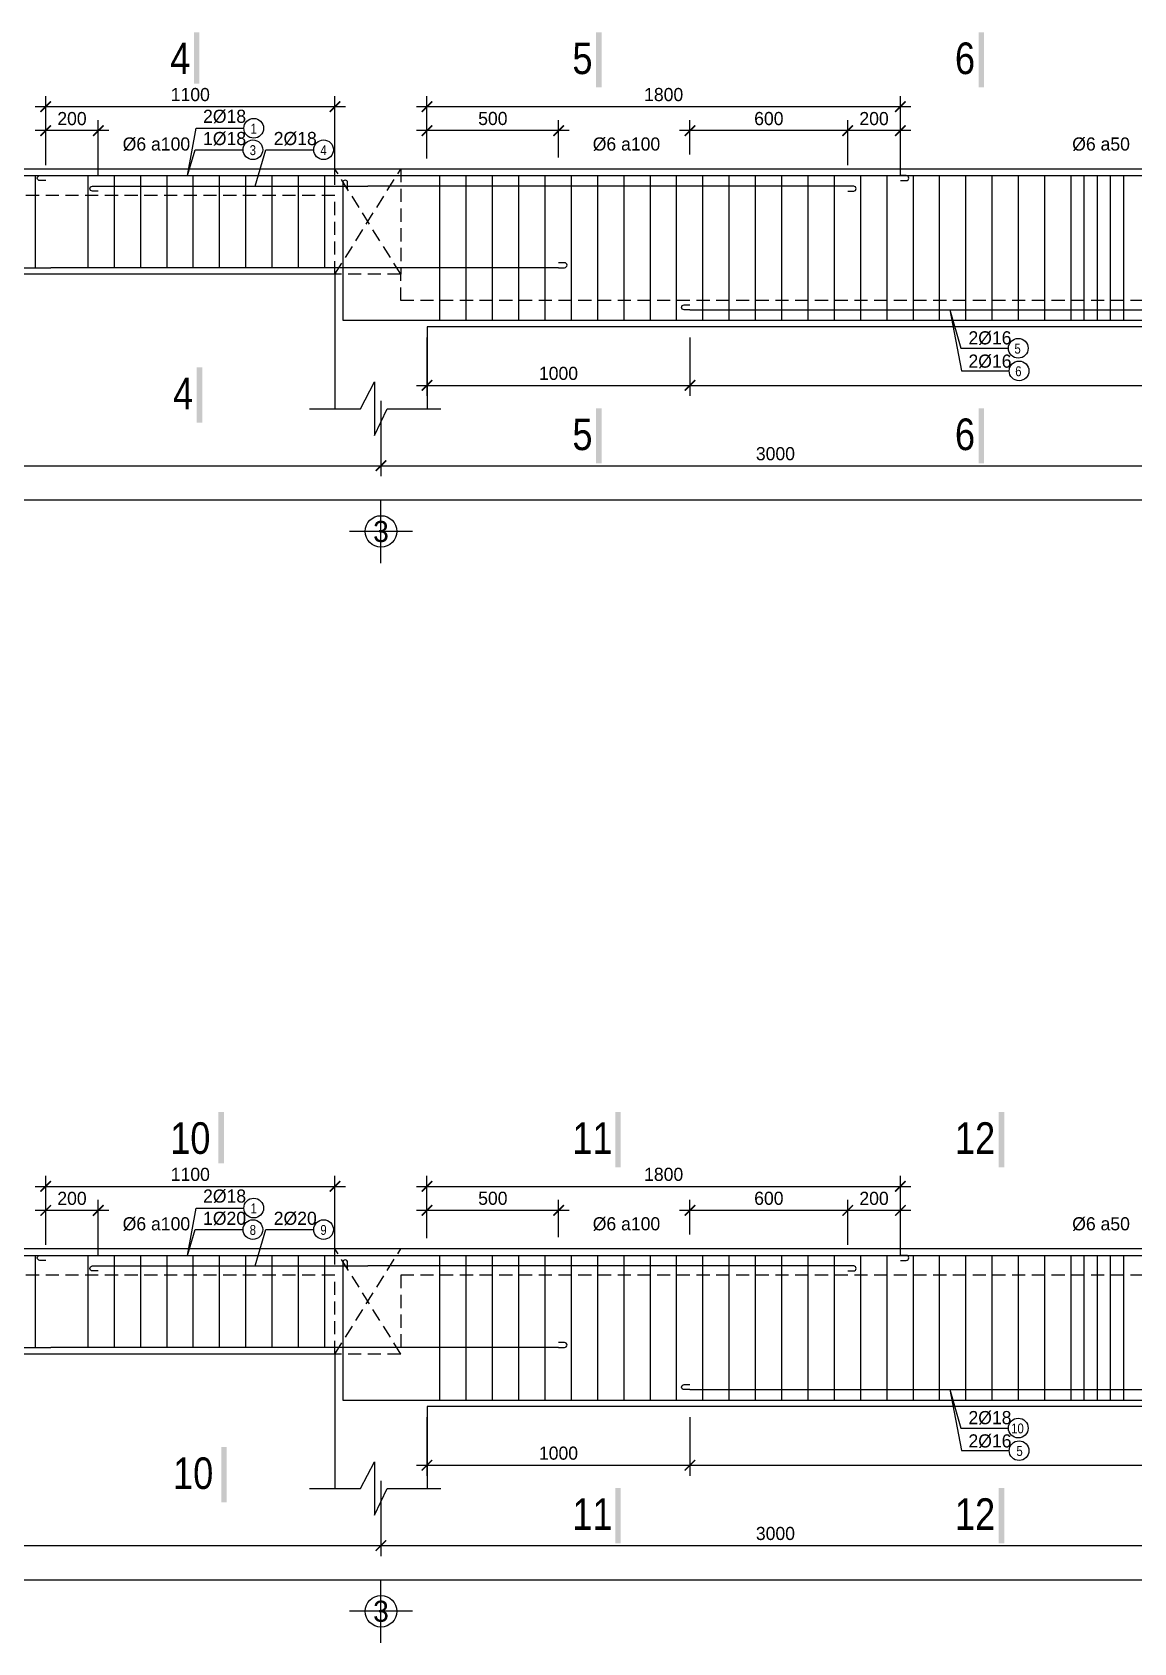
# Model space of a CAD drawing. Extents: x -317 to 3482, y -2056 to 752.
# Drawn here: x 2489.6 to 2699, y -435.2 to -129 of the extents above; entities that cross this region are included whole.
import ezdxf
from ezdxf.enums import TextEntityAlignment as Align

# ---------------------------------------------------------------- set-up
doc = ezdxf.new("R2010")
doc.units = 0
doc.header["$MEASUREMENT"] = 0
doc.linetypes.add('CENTER2', pattern=[1.125, 0.75, -0.125, 0.125, -0.125])
doc.linetypes.add('HIDDEN', pattern=[0.375, 0.25, -0.125])
doc.layers.get('0').update_dxf_attribs({"linetype": 'CONTINUOUS'})
doc.layers.get('DEFPOINTS').update_dxf_attribs({"linetype": 'CONTINUOUS'})
for name, color, linetype in [('DAI', 3, 'CONTINUOUS'), ('DIM', 1, 'CONTINUOUS'), ('DUT', 7, 'CENTER2'), ('MOTAAR', 1, 'CONTINUOUS'), ('TEXT', 7, 'CONTINUOUS'), ('THEP', 6, 'CONTINUOUS'), ('TU1', 9, 'CONTINUOUS'), ('TUONG', 7, 'CONTINUOUS')]:
    doc.layers.add(name, color=color, linetype=linetype)
doc.styles.add('DIM-NEW', font='VHELVCN.TTF')
doc.styles.add('style1', font='VGOUDYN.TTF')
doc.styles.add('T2', font='VTIMESN.TTF')
doc.dimstyles.new('TL20', dxfattribs={"dimtxt": 2.5, "dimasz": 2, "dimexe": 2, "dimexo": 2, "dimgap": 1, "dimtad": 1, "dimdec": 0, "dimlfac": 20, "dimzin": 0, "dimdsep": 46, "dimtxsty": 'T2', "dimblk": 'ARCHTICK', "dimcen": 2.5, "dimdle": 2, "dimclrd": 1, "dimclre": 1, "dimclrt": 2, "dimadec": 0, "dimazin": 0, "dimtfac": 1, "dimtdec": 0, "dimtix": 1, "dimtofl": 0, "dimtmove": 0, "dimatfit": 0, "dimldrblk": 'ARCHTICK', "dimfxl": 0, "dimtolj": 1, "dimtzin": 0, "dimlwd": -1, "dimlwe": -1, "dimarcsym": 0})

# ---------------------------------------------------------------- blocks, each defined once
blk = doc.blocks.new('_ARCHTICK')
at = {"color": 0, "linetype": 'ByBlock', "const_width": 0.15}
blk.add_lwpolyline([(-0.5, -0.5), (0.5, 0.5)], dxfattribs=at)
blk = doc.blocks.new('*D82')
at = {"layer": 'DEFPOINTS', "color": 0}
for p in [(2261.42, -211.45), (3470.54, -211.45), (3470.54, -217.94)]:
    blk.add_point(p, dxfattribs=at)
at = {"layer": 'TUONG', "color": 1}
for p, q in [((2261.42, -213.45), (2261.42, -219.94)), ((3470.54, -213.45), (3470.54, -219.94)), ((2259.42, -217.94), (3472.54, -217.94))]:
    blk.add_line(p, q, dxfattribs=at)
at = {"layer": 'TUONG', "color": 1, "xscale": 2, "yscale": 2, "zscale": 2, "rotation": 180}
blk.add_blockref('_ARCHTICK', (2261.42, -217.94), dxfattribs=at)
at = {"layer": 'TUONG', "color": 1, "xscale": 2, "yscale": 2, "zscale": 2}
blk.add_blockref('_ARCHTICK', (3470.54, -217.94), dxfattribs=at)
at = {"layer": 'TUONG', "color": 2, "insert": (2865.98, -215.65), "char_height": 2.5, "attachment_point": 5, "style": 'T2'}
blk.add_mtext('\\A1;27600', dxfattribs=at)
blk = doc.blocks.new('*D76')
at = {"layer": 'DEFPOINTS', "color": 0}
for p in [(2555.9, -197.12), (2705.9, -197.12), (2705.9, -211.45)]:
    blk.add_point(p, dxfattribs=at)
at = {"layer": 'TUONG', "color": 1}
for p, q in [((2555.9, -199.12), (2555.9, -213.45)), ((2705.9, -199.12), (2705.9, -213.45)), ((2553.9, -211.45), (2707.9, -211.45))]:
    blk.add_line(p, q, dxfattribs=at)
at = {"layer": 'TUONG', "color": 1, "xscale": 2, "yscale": 2, "zscale": 2, "rotation": 180}
blk.add_blockref('_ARCHTICK', (2555.9, -211.45), dxfattribs=at)
at = {"layer": 'TUONG', "color": 1, "xscale": 2, "yscale": 2, "zscale": 2}
blk.add_blockref('_ARCHTICK', (2705.9, -211.45), dxfattribs=at)
at = {"layer": 'TUONG', "color": 2, "insert": (2630.9, -209.17), "char_height": 2.5, "attachment_point": 5, "style": 'T2'}
blk.add_mtext('\\A1;3000', dxfattribs=at)
blk = doc.blocks.new('*D75')
at = {"layer": 'DEFPOINTS', "color": 0}
for p in [(2403.65, -197.12), (2555.9, -197.12), (2555.9, -211.45)]:
    blk.add_point(p, dxfattribs=at)
at = {"layer": 'TUONG', "color": 1}
for p, q in [((2403.65, -199.12), (2403.65, -213.45)), ((2555.9, -199.12), (2555.9, -213.45)), ((2401.65, -211.45), (2557.9, -211.45))]:
    blk.add_line(p, q, dxfattribs=at)
at = {"layer": 'TUONG', "color": 1, "xscale": 2, "yscale": 2, "zscale": 2, "rotation": 180}
blk.add_blockref('_ARCHTICK', (2403.65, -211.45), dxfattribs=at)
at = {"layer": 'TUONG', "color": 1, "xscale": 2, "yscale": 2, "zscale": 2}
blk.add_blockref('_ARCHTICK', (2555.9, -211.45), dxfattribs=at)
at = {"layer": 'TUONG', "color": 2, "insert": (2479.78, -209.16), "char_height": 2.5, "attachment_point": 5, "style": 'T2'}
blk.add_mtext('\\A1;3600', dxfattribs=at)
blk = doc.blocks.new('*D72')
at = {"layer": 'DEFPOINTS', "color": 0}
for p in [(2614.65, -147.74), (2614.65, -154.29), (2644.65, -154.29)]:
    blk.add_point(p, dxfattribs=at)
at = {"layer": 'TUONG', "color": 1}
for p, q in [((2614.65, -152.29), (2614.65, -145.74)), ((2644.65, -152.29), (2644.65, -145.74)), ((2646.65, -147.74), (2612.65, -147.74))]:
    blk.add_line(p, q, dxfattribs=at)
at = {"layer": 'TUONG', "color": 1, "xscale": 2, "yscale": 2, "zscale": 2, "rotation": 180}
blk.add_blockref('_ARCHTICK', (2614.65, -147.74), dxfattribs=at)
at = {"layer": 'TUONG', "color": 1, "xscale": 2, "yscale": 2, "zscale": 2}
blk.add_blockref('_ARCHTICK', (2644.65, -147.74), dxfattribs=at)
at = {"layer": 'TUONG', "color": 2, "insert": (2629.65, -145.45), "char_height": 2.5, "attachment_point": 5, "style": 'T2'}
blk.add_mtext('\\A1;600', dxfattribs=at)
blk = doc.blocks.new('*D71')
at = {"layer": 'DEFPOINTS', "color": 0}
for p in [(2614.65, -187.04), (2797.15, -187.04), (2797.15, -196.18)]:
    blk.add_point(p, dxfattribs=at)
at = {"layer": 'TUONG', "color": 1}
for p, q in [((2614.65, -189.04), (2614.65, -198.18)), ((2797.15, -189.04), (2797.15, -198.18)), ((2612.65, -196.18), (2799.15, -196.18))]:
    blk.add_line(p, q, dxfattribs=at)
at = {"layer": 'TUONG', "color": 1, "xscale": 2, "yscale": 2, "zscale": 2, "rotation": 180}
blk.add_blockref('_ARCHTICK', (2614.65, -196.18), dxfattribs=at)
at = {"layer": 'TUONG', "color": 1, "xscale": 2, "yscale": 2, "zscale": 2}
blk.add_blockref('_ARCHTICK', (2797.15, -196.18), dxfattribs=at)
at = {"layer": 'TUONG', "color": 2, "insert": (2705.9, -193.88), "char_height": 2.5, "attachment_point": 5, "style": 'T2'}
blk.add_mtext('\\A1;3650', dxfattribs=at)
blk = doc.blocks.new('*D69')
at = {"layer": 'DEFPOINTS', "color": 0}
for p in [(2564.65, -185.04), (2614.65, -185.04), (2614.65, -196.18)]:
    blk.add_point(p, dxfattribs=at)
at = {"layer": 'TUONG', "color": 1}
for p, q in [((2564.65, -187.04), (2564.65, -198.18)), ((2614.65, -187.04), (2614.65, -198.18)), ((2562.65, -196.18), (2616.65, -196.18))]:
    blk.add_line(p, q, dxfattribs=at)
at = {"layer": 'TUONG', "color": 1, "xscale": 2, "yscale": 2, "zscale": 2, "rotation": 180}
blk.add_blockref('_ARCHTICK', (2564.65, -196.18), dxfattribs=at)
at = {"layer": 'TUONG', "color": 1, "xscale": 2, "yscale": 2, "zscale": 2}
blk.add_blockref('_ARCHTICK', (2614.65, -196.18), dxfattribs=at)
at = {"layer": 'TUONG', "color": 2, "insert": (2589.65, -193.9), "char_height": 2.5, "attachment_point": 5, "style": 'T2'}
blk.add_mtext('\\A1;1000', dxfattribs=at)
blk = doc.blocks.new('*D56')
at = {"layer": 'DEFPOINTS', "color": 0}
for p in [(2564.65, -147.74), (2564.65, -152.85), (2589.68, -154.85)]:
    blk.add_point(p, dxfattribs=at)
at = {"layer": 'TUONG', "color": 1}
for p, q in [((2564.65, -150.85), (2564.65, -145.74)), ((2589.68, -152.85), (2589.68, -145.74)), ((2591.68, -147.74), (2562.65, -147.74))]:
    blk.add_line(p, q, dxfattribs=at)
at = {"layer": 'TUONG', "color": 1, "xscale": 2, "yscale": 2, "zscale": 2, "rotation": 180}
blk.add_blockref('_ARCHTICK', (2564.65, -147.74), dxfattribs=at)
at = {"layer": 'TUONG', "color": 1, "xscale": 2, "yscale": 2, "zscale": 2}
blk.add_blockref('_ARCHTICK', (2589.68, -147.74), dxfattribs=at)
at = {"layer": 'TUONG', "color": 2, "insert": (2577.17, -145.44), "char_height": 2.5, "attachment_point": 5, "style": 'T2'}
blk.add_mtext('\\A1;500', dxfattribs=at)
blk = doc.blocks.new('*D55')
at = {"layer": 'DEFPOINTS', "color": 0}
for p in [(2644.65, -147.74), (2644.65, -156.29), (2654.65, -158.29)]:
    blk.add_point(p, dxfattribs=at)
at = {"layer": 'TUONG', "color": 1}
for p, q in [((2644.65, -154.29), (2644.65, -145.74)), ((2654.65, -156.29), (2654.65, -145.74)), ((2656.65, -147.74), (2642.65, -147.74))]:
    blk.add_line(p, q, dxfattribs=at)
at = {"layer": 'TUONG', "color": 1, "xscale": 2, "yscale": 2, "zscale": 2, "rotation": 180}
blk.add_blockref('_ARCHTICK', (2644.65, -147.74), dxfattribs=at)
at = {"layer": 'TUONG', "color": 1, "xscale": 2, "yscale": 2, "zscale": 2}
blk.add_blockref('_ARCHTICK', (2654.65, -147.74), dxfattribs=at)
at = {"layer": 'TUONG', "color": 2, "insert": (2649.65, -145.46), "char_height": 2.5, "attachment_point": 5, "style": 'T2'}
blk.add_mtext('\\A1;200', dxfattribs=at)
blk = doc.blocks.new('*D54')
at = {"layer": 'DEFPOINTS', "color": 0}
for p in [(2654.65, -143.17), (2564.65, -155.04), (2654.65, -156.29)]:
    blk.add_point(p, dxfattribs=at)
at = {"layer": 'TUONG', "color": 1}
for p, q in [((2562.65, -143.17), (2656.65, -143.17)), ((2564.65, -153.04), (2564.65, -141.17)), ((2654.65, -154.29), (2654.65, -141.17))]:
    blk.add_line(p, q, dxfattribs=at)
at = {"layer": 'TUONG', "color": 1, "xscale": 2, "yscale": 2, "zscale": 2, "rotation": 180}
blk.add_blockref('_ARCHTICK', (2564.65, -143.17), dxfattribs=at)
at = {"layer": 'TUONG', "color": 1, "xscale": 2, "yscale": 2, "zscale": 2}
blk.add_blockref('_ARCHTICK', (2654.65, -143.17), dxfattribs=at)
at = {"layer": 'TUONG', "color": 2, "insert": (2609.65, -140.89), "char_height": 2.5, "attachment_point": 5, "style": 'T2'}
blk.add_mtext('\\A1;1800', dxfattribs=at)
blk = doc.blocks.new('*D53')
at = {"layer": 'DEFPOINTS', "color": 0}
for p in [(2492.15, -147.74), (2492.15, -156.29), (2502.15, -158.29)]:
    blk.add_point(p, dxfattribs=at)
at = {"layer": 'TUONG', "color": 1}
for p, q in [((2492.15, -154.29), (2492.15, -145.74)), ((2502.15, -156.29), (2502.15, -145.74)), ((2504.15, -147.74), (2490.15, -147.74))]:
    blk.add_line(p, q, dxfattribs=at)
at = {"layer": 'TUONG', "color": 1, "xscale": 2, "yscale": 2, "zscale": 2, "rotation": 180}
blk.add_blockref('_ARCHTICK', (2492.15, -147.74), dxfattribs=at)
at = {"layer": 'TUONG', "color": 1, "xscale": 2, "yscale": 2, "zscale": 2}
blk.add_blockref('_ARCHTICK', (2502.15, -147.74), dxfattribs=at)
at = {"layer": 'TUONG', "color": 2, "insert": (2497.15, -145.46), "char_height": 2.5, "attachment_point": 5, "style": 'T2'}
blk.add_mtext('\\A1;200', dxfattribs=at)
blk = doc.blocks.new('*D52')
at = {"layer": 'DEFPOINTS', "color": 0}
for p in [(2547.15, -143.17), (2492.15, -156.29), (2547.15, -160.04)]:
    blk.add_point(p, dxfattribs=at)
at = {"layer": 'TUONG', "color": 1}
for p, q in [((2490.15, -143.17), (2549.15, -143.17)), ((2492.15, -154.29), (2492.15, -141.17)), ((2547.15, -158.04), (2547.15, -141.17))]:
    blk.add_line(p, q, dxfattribs=at)
at = {"layer": 'TUONG', "color": 1, "xscale": 2, "yscale": 2, "zscale": 2, "rotation": 180}
blk.add_blockref('_ARCHTICK', (2492.15, -143.17), dxfattribs=at)
at = {"layer": 'TUONG', "color": 1, "xscale": 2, "yscale": 2, "zscale": 2}
blk.add_blockref('_ARCHTICK', (2547.15, -143.17), dxfattribs=at)
at = {"layer": 'TUONG', "color": 2, "insert": (2519.65, -140.89), "char_height": 2.5, "attachment_point": 5, "style": 'T2'}
blk.add_mtext('\\A1;1100', dxfattribs=at)
blk = doc.blocks.new('truc2')
at = {"layer": 'MOTAAR'}
for p, q in [((0, -15), (0, 0)), ((7.5, -7.5), (-7.5, -7.5))]:
    blk.add_line(p, q, dxfattribs=at)
blk.add_lwpolyline([(0, -3.5), (0, -1.84)], dxfattribs=at)
blk.add_circle((0, -7.5), 3.75, dxfattribs=at)
at = {"layer": 'TEXT', "style": 'T2'}
blk.add_attdef('1', text='', height=5, dxfattribs=at).set_placement((0, -7.5), align=Align.MIDDLE_CENTER)
blk = doc.blocks.new('*D159')
at = {"layer": 'DEFPOINTS', "color": 0}
for p in [(2547.15, -348.47), (2492.15, -361.59), (2547.15, -365.34)]:
    blk.add_point(p, dxfattribs=at)
at = {"layer": 'TUONG', "color": 1}
for p, q in [((2490.15, -348.47), (2549.15, -348.47)), ((2492.15, -359.59), (2492.15, -346.47)), ((2547.15, -363.34), (2547.15, -346.47))]:
    blk.add_line(p, q, dxfattribs=at)
at = {"layer": 'TUONG', "color": 1, "xscale": 2, "yscale": 2, "zscale": 2, "rotation": 180}
blk.add_blockref('_ARCHTICK', (2492.15, -348.47), dxfattribs=at)
at = {"layer": 'TUONG', "color": 1, "xscale": 2, "yscale": 2, "zscale": 2}
blk.add_blockref('_ARCHTICK', (2547.15, -348.47), dxfattribs=at)
at = {"layer": 'TUONG', "color": 2, "insert": (2519.65, -346.19), "char_height": 2.5, "attachment_point": 5, "style": 'T2'}
blk.add_mtext('\\A1;1100', dxfattribs=at)
blk = doc.blocks.new('*D158')
at = {"layer": 'DEFPOINTS', "color": 0}
for p in [(2492.15, -353.04), (2492.15, -361.59), (2502.15, -363.59)]:
    blk.add_point(p, dxfattribs=at)
at = {"layer": 'TUONG', "color": 1}
for p, q in [((2492.15, -359.59), (2492.15, -351.04)), ((2502.15, -361.59), (2502.15, -351.04)), ((2504.15, -353.04), (2490.15, -353.04))]:
    blk.add_line(p, q, dxfattribs=at)
at = {"layer": 'TUONG', "color": 1, "xscale": 2, "yscale": 2, "zscale": 2, "rotation": 180}
blk.add_blockref('_ARCHTICK', (2492.15, -353.04), dxfattribs=at)
at = {"layer": 'TUONG', "color": 1, "xscale": 2, "yscale": 2, "zscale": 2}
blk.add_blockref('_ARCHTICK', (2502.15, -353.04), dxfattribs=at)
at = {"layer": 'TUONG', "color": 2, "insert": (2497.15, -350.76), "char_height": 2.5, "attachment_point": 5, "style": 'T2'}
blk.add_mtext('\\A1;200', dxfattribs=at)
blk = doc.blocks.new('*D157')
at = {"layer": 'DEFPOINTS', "color": 0}
for p in [(2654.65, -348.47), (2564.65, -360.34), (2654.65, -361.59)]:
    blk.add_point(p, dxfattribs=at)
at = {"layer": 'TUONG', "color": 1}
for p, q in [((2562.65, -348.47), (2656.65, -348.47)), ((2564.65, -358.34), (2564.65, -346.47)), ((2654.65, -359.59), (2654.65, -346.47))]:
    blk.add_line(p, q, dxfattribs=at)
at = {"layer": 'TUONG', "color": 1, "xscale": 2, "yscale": 2, "zscale": 2, "rotation": 180}
blk.add_blockref('_ARCHTICK', (2564.65, -348.47), dxfattribs=at)
at = {"layer": 'TUONG', "color": 1, "xscale": 2, "yscale": 2, "zscale": 2}
blk.add_blockref('_ARCHTICK', (2654.65, -348.47), dxfattribs=at)
at = {"layer": 'TUONG', "color": 2, "insert": (2609.65, -346.19), "char_height": 2.5, "attachment_point": 5, "style": 'T2'}
blk.add_mtext('\\A1;1800', dxfattribs=at)
blk = doc.blocks.new('*D156')
at = {"layer": 'DEFPOINTS', "color": 0}
for p in [(2644.65, -353.04), (2644.65, -361.59), (2654.65, -363.59)]:
    blk.add_point(p, dxfattribs=at)
at = {"layer": 'TUONG', "color": 1}
for p, q in [((2644.65, -359.59), (2644.65, -351.04)), ((2654.65, -361.59), (2654.65, -351.04)), ((2656.65, -353.04), (2642.65, -353.04))]:
    blk.add_line(p, q, dxfattribs=at)
at = {"layer": 'TUONG', "color": 1, "xscale": 2, "yscale": 2, "zscale": 2, "rotation": 180}
blk.add_blockref('_ARCHTICK', (2644.65, -353.04), dxfattribs=at)
at = {"layer": 'TUONG', "color": 1, "xscale": 2, "yscale": 2, "zscale": 2}
blk.add_blockref('_ARCHTICK', (2654.65, -353.04), dxfattribs=at)
at = {"layer": 'TUONG', "color": 2, "insert": (2649.65, -350.76), "char_height": 2.5, "attachment_point": 5, "style": 'T2'}
blk.add_mtext('\\A1;200', dxfattribs=at)
blk = doc.blocks.new('*D155')
at = {"layer": 'DEFPOINTS', "color": 0}
for p in [(2564.65, -353.04), (2564.65, -358.15), (2589.68, -360.15)]:
    blk.add_point(p, dxfattribs=at)
at = {"layer": 'TUONG', "color": 1}
for p, q in [((2564.65, -356.15), (2564.65, -351.04)), ((2589.68, -358.15), (2589.68, -351.04)), ((2591.68, -353.04), (2562.65, -353.04))]:
    blk.add_line(p, q, dxfattribs=at)
at = {"layer": 'TUONG', "color": 1, "xscale": 2, "yscale": 2, "zscale": 2, "rotation": 180}
blk.add_blockref('_ARCHTICK', (2564.65, -353.04), dxfattribs=at)
at = {"layer": 'TUONG', "color": 1, "xscale": 2, "yscale": 2, "zscale": 2}
blk.add_blockref('_ARCHTICK', (2589.68, -353.04), dxfattribs=at)
at = {"layer": 'TUONG', "color": 2, "insert": (2577.17, -350.74), "char_height": 2.5, "attachment_point": 5, "style": 'T2'}
blk.add_mtext('\\A1;500', dxfattribs=at)
blk = doc.blocks.new('*D142')
at = {"layer": 'DEFPOINTS', "color": 0}
for p in [(2564.65, -390.34), (2614.65, -390.34), (2614.65, -401.48)]:
    blk.add_point(p, dxfattribs=at)
at = {"layer": 'TUONG', "color": 1}
for p, q in [((2564.65, -392.34), (2564.65, -403.48)), ((2614.65, -392.34), (2614.65, -403.48)), ((2562.65, -401.48), (2616.65, -401.48))]:
    blk.add_line(p, q, dxfattribs=at)
at = {"layer": 'TUONG', "color": 1, "xscale": 2, "yscale": 2, "zscale": 2, "rotation": 180}
blk.add_blockref('_ARCHTICK', (2564.65, -401.48), dxfattribs=at)
at = {"layer": 'TUONG', "color": 1, "xscale": 2, "yscale": 2, "zscale": 2}
blk.add_blockref('_ARCHTICK', (2614.65, -401.48), dxfattribs=at)
at = {"layer": 'TUONG', "color": 2, "insert": (2589.65, -399.2), "char_height": 2.5, "attachment_point": 5, "style": 'T2'}
blk.add_mtext('\\A1;1000', dxfattribs=at)
blk = doc.blocks.new('*D140')
at = {"layer": 'DEFPOINTS', "color": 0}
for p in [(2614.65, -392.34), (2797.15, -392.34), (2797.15, -401.48)]:
    blk.add_point(p, dxfattribs=at)
at = {"layer": 'TUONG', "color": 1}
for p, q in [((2614.65, -394.34), (2614.65, -403.48)), ((2797.15, -394.34), (2797.15, -403.48)), ((2612.65, -401.48), (2799.15, -401.48))]:
    blk.add_line(p, q, dxfattribs=at)
at = {"layer": 'TUONG', "color": 1, "xscale": 2, "yscale": 2, "zscale": 2, "rotation": 180}
blk.add_blockref('_ARCHTICK', (2614.65, -401.48), dxfattribs=at)
at = {"layer": 'TUONG', "color": 1, "xscale": 2, "yscale": 2, "zscale": 2}
blk.add_blockref('_ARCHTICK', (2797.15, -401.48), dxfattribs=at)
at = {"layer": 'TUONG', "color": 2, "insert": (2705.9, -399.18), "char_height": 2.5, "attachment_point": 5, "style": 'T2'}
blk.add_mtext('\\A1;3650', dxfattribs=at)
blk = doc.blocks.new('*D139')
at = {"layer": 'DEFPOINTS', "color": 0}
for p in [(2614.65, -353.04), (2614.65, -359.59), (2644.65, -359.59)]:
    blk.add_point(p, dxfattribs=at)
at = {"layer": 'TUONG', "color": 1}
for p, q in [((2614.65, -357.59), (2614.65, -351.04)), ((2644.65, -357.59), (2644.65, -351.04)), ((2646.65, -353.04), (2612.65, -353.04))]:
    blk.add_line(p, q, dxfattribs=at)
at = {"layer": 'TUONG', "color": 1, "xscale": 2, "yscale": 2, "zscale": 2, "rotation": 180}
blk.add_blockref('_ARCHTICK', (2614.65, -353.04), dxfattribs=at)
at = {"layer": 'TUONG', "color": 1, "xscale": 2, "yscale": 2, "zscale": 2}
blk.add_blockref('_ARCHTICK', (2644.65, -353.04), dxfattribs=at)
at = {"layer": 'TUONG', "color": 2, "insert": (2629.65, -350.74), "char_height": 2.5, "attachment_point": 5, "style": 'T2'}
blk.add_mtext('\\A1;600', dxfattribs=at)
blk = doc.blocks.new('*D136')
at = {"layer": 'DEFPOINTS', "color": 0}
for p in [(2403.65, -402.42), (2555.9, -402.42), (2555.9, -416.75)]:
    blk.add_point(p, dxfattribs=at)
at = {"layer": 'TUONG', "color": 1}
for p, q in [((2403.65, -404.42), (2403.65, -418.75)), ((2555.9, -404.42), (2555.9, -418.75)), ((2401.65, -416.75), (2557.9, -416.75))]:
    blk.add_line(p, q, dxfattribs=at)
at = {"layer": 'TUONG', "color": 1, "xscale": 2, "yscale": 2, "zscale": 2, "rotation": 180}
blk.add_blockref('_ARCHTICK', (2403.65, -416.75), dxfattribs=at)
at = {"layer": 'TUONG', "color": 1, "xscale": 2, "yscale": 2, "zscale": 2}
blk.add_blockref('_ARCHTICK', (2555.9, -416.75), dxfattribs=at)
at = {"layer": 'TUONG', "color": 2, "insert": (2479.78, -414.45), "char_height": 2.5, "attachment_point": 5, "style": 'T2'}
blk.add_mtext('\\A1;3600', dxfattribs=at)
blk = doc.blocks.new('*D135')
at = {"layer": 'DEFPOINTS', "color": 0}
for p in [(2555.9, -402.42), (2705.9, -402.42), (2705.9, -416.75)]:
    blk.add_point(p, dxfattribs=at)
at = {"layer": 'TUONG', "color": 1}
for p, q in [((2555.9, -404.42), (2555.9, -418.75)), ((2705.9, -404.42), (2705.9, -418.75)), ((2553.9, -416.75), (2707.9, -416.75))]:
    blk.add_line(p, q, dxfattribs=at)
at = {"layer": 'TUONG', "color": 1, "xscale": 2, "yscale": 2, "zscale": 2, "rotation": 180}
blk.add_blockref('_ARCHTICK', (2555.9, -416.75), dxfattribs=at)
at = {"layer": 'TUONG', "color": 1, "xscale": 2, "yscale": 2, "zscale": 2}
blk.add_blockref('_ARCHTICK', (2705.9, -416.75), dxfattribs=at)
at = {"layer": 'TUONG', "color": 2, "insert": (2630.9, -414.47), "char_height": 2.5, "attachment_point": 5, "style": 'T2'}
blk.add_mtext('\\A1;3000', dxfattribs=at)
blk = doc.blocks.new('*D129')
at = {"layer": 'DEFPOINTS', "color": 0}
for p in [(2261.42, -416.75), (3470.54, -416.75), (3470.54, -423.24)]:
    blk.add_point(p, dxfattribs=at)
at = {"layer": 'TUONG', "color": 1}
for p, q in [((2261.42, -418.75), (2261.42, -425.24)), ((3470.54, -418.75), (3470.54, -425.24)), ((2259.42, -423.24), (3472.54, -423.24))]:
    blk.add_line(p, q, dxfattribs=at)
at = {"layer": 'TUONG', "color": 1, "xscale": 2, "yscale": 2, "zscale": 2, "rotation": 180}
blk.add_blockref('_ARCHTICK', (2261.42, -423.24), dxfattribs=at)
at = {"layer": 'TUONG', "color": 1, "xscale": 2, "yscale": 2, "zscale": 2}
blk.add_blockref('_ARCHTICK', (3470.54, -423.24), dxfattribs=at)
at = {"layer": 'TUONG', "color": 2, "insert": (2865.98, -420.95), "char_height": 2.5, "attachment_point": 5, "style": 'T2'}
blk.add_mtext('\\A1;27600', dxfattribs=at)

msp = doc.modelspace()

# ---------------------------------------------------------------- linework, layer by layer
at = {"layer": 'DAI'}
for p, q in [((2490.219, -173.794), (2490.219, -156.294)), ((2500.219, -173.794), (2500.219, -156.294)), ((2505.219, -173.794), (2505.219, -156.294)), ((2510.219, -173.794), (2510.219, -156.294)), ((2515.219, -173.794), (2515.219, -156.294)), ((2520.219, -173.794), (2520.219, -156.294)), ((2525.219, -173.794), (2525.219, -156.294)), ((2530.219, -173.794), (2530.219, -156.294)), ((2535.219, -173.794), (2535.219, -156.294)), ((2540.219, -173.794), (2540.219, -156.294)), ((2545.219, -173.794), (2545.219, -156.294)), ((2567.121, -183.794), (2567.121, -156.294)), ((2572.121, -183.794), (2572.121, -156.294)), ((2577.121, -183.794), (2577.121, -156.294)), ((2582.121, -183.794), (2582.121, -156.294)), ((2587.121, -183.794), (2587.121, -156.294)), ((2592.121, -183.794), (2592.121, -156.294)), ((2597.121, -183.794), (2597.121, -156.294)), ((2602.121, -183.794), (2602.121, -156.294)), ((2607.121, -183.794), (2607.121, -156.294)), ((2612.121, -183.794), (2612.121, -156.294)), ((2617.121, -183.794), (2617.121, -156.294)), ((2622.121, -183.794), (2622.121, -156.294)), ((2627.121, -183.794), (2627.121, -156.294)), ((2632.121, -183.794), (2632.121, -156.294)), ((2637.121, -183.794), (2637.121, -156.294)), ((2642.121, -183.794), (2642.121, -156.294)), ((2647.121, -183.794), (2647.121, -156.294)), ((2652.121, -183.794), (2652.121, -156.294)), ((2657.121, -183.794), (2657.121, -156.294)), ((2662.121, -183.794), (2662.121, -156.294)), ((2667.121, -183.794), (2667.121, -156.294)), ((2672.121, -183.794), (2672.121, -156.294)), ((2677.121, -183.794), (2677.121, -156.294)), ((2682.121, -183.794), (2682.121, -156.294)), ((2687.121, -183.794), (2687.121, -156.294)), ((2689.621, -183.794), (2689.621, -156.294)), ((2692.121, -183.794), (2692.121, -156.294)), ((2694.621, -183.794), (2694.621, -156.294)), ((2697.121, -183.794), (2697.121, -156.294)), ((2490.219, -379.092), (2490.219, -361.592)), ((2500.219, -379.092), (2500.219, -361.592)), ((2505.219, -379.092), (2505.219, -361.592)), ((2510.219, -379.092), (2510.219, -361.592)), ((2515.219, -379.092), (2515.219, -361.592)), ((2520.219, -379.092), (2520.219, -361.592)), ((2525.219, -379.092), (2525.219, -361.592)), ((2530.219, -379.092), (2530.219, -361.592)), ((2535.219, -379.092), (2535.219, -361.592)), ((2540.219, -379.092), (2540.219, -361.592)), ((2545.219, -379.092), (2545.219, -361.592)), ((2567.121, -389.092), (2567.121, -361.592)), ((2572.121, -389.092), (2572.121, -361.592)), ((2577.121, -389.092), (2577.121, -361.592)), ((2582.121, -389.092), (2582.121, -361.592)), ((2587.121, -389.092), (2587.121, -361.592)), ((2592.121, -389.092), (2592.121, -361.592)), ((2597.121, -389.092), (2597.121, -361.592)), ((2602.121, -389.092), (2602.121, -361.592)), ((2607.121, -389.092), (2607.121, -361.592)), ((2612.121, -389.092), (2612.121, -361.592)), ((2617.121, -389.092), (2617.121, -361.592)), ((2622.121, -389.092), (2622.121, -361.592)), ((2627.121, -389.092), (2627.121, -361.592)), ((2632.121, -389.092), (2632.121, -361.592)), ((2637.121, -389.092), (2637.121, -361.592)), ((2642.121, -389.092), (2642.121, -361.592)), ((2647.121, -389.092), (2647.121, -361.592)), ((2652.121, -389.092), (2652.121, -361.592)), ((2657.121, -389.092), (2657.121, -361.592)), ((2662.121, -389.092), (2662.121, -361.592)), ((2667.121, -389.092), (2667.121, -361.592)), ((2672.121, -389.092), (2672.121, -361.592)), ((2677.121, -389.092), (2677.121, -361.592)), ((2682.121, -389.092), (2682.121, -361.592)), ((2687.121, -389.092), (2687.121, -361.592)), ((2689.621, -389.092), (2689.621, -361.592)), ((2692.121, -389.092), (2692.121, -361.592)), ((2694.621, -389.092), (2694.621, -361.592)), ((2697.121, -389.092), (2697.121, -361.592))]:
    msp.add_line(p, q, dxfattribs=at)
at = {"layer": 'DUT', "linetype": 'HIDDEN', "ltscale": 10}
for p, q in [((2559.692, -175.044), (2547.154, -155.044)), ((2547.154, -175.044), (2559.654, -155.044)), ((2547.154, -380.342), (2559.654, -360.342)), ((2559.692, -380.342), (2547.154, -360.342))]:
    msp.add_line(p, q, dxfattribs=at)
for points in [[(2559.654, -155.044), (2559.654, -175.044), (2547.154, -175.044), (2547.154, -160.044), (2486.703, -160.044)], [(2852.116, -175.044), (2852.116, -180.044), (2710.904, -180.044), (2710.904, -170.044), (2700.904, -170.044), (2700.904, -180.044), (2559.654, -180.044), (2559.654, -174.984)], [(2952.263, -365.342), (2930.904, -365.342), (2930.904, -375.342), (2923.404, -375.342), (2923.404, -365.342), (2864.616, -365.342), (2864.616, -380.342), (2852.116, -380.342), (2852.116, -365.342), (2710.904, -365.342), (2710.904, -375.342), (2700.904, -375.342), (2700.904, -365.342), (2559.654, -365.342), (2559.654, -380.342), (2547.154, -380.342), (2547.154, -365.342), (2486.703, -365.342)]]:
    msp.add_lwpolyline(points, dxfattribs=at)
at = {"layer": 'TEXT', "ltscale": 10}
for points in [[(2520.325, -138.78), (2521.375, -138.78), (2520.325, -129.022), (2521.375, -129.022)], [(2596.789, -139.522), (2597.839, -139.522), (2596.789, -129.022), (2597.839, -129.022)], [(2669.523, -139.522), (2670.573, -139.522), (2669.523, -129.022), (2670.573, -129.022)], [(2520.864, -203.244), (2521.914, -203.244), (2520.864, -192.744), (2521.914, -192.744)], [(2596.789, -211.012), (2597.839, -211.012), (2596.789, -200.512), (2597.839, -200.512)], [(2669.523, -211.012), (2670.573, -211.012), (2669.523, -200.512), (2670.573, -200.512)], [(2524.99, -344.078), (2526.04, -344.078), (2524.99, -334.32), (2526.04, -334.32)], [(2600.454, -344.82), (2601.504, -344.82), (2600.454, -334.32), (2601.504, -334.32)], [(2673.368, -344.82), (2674.418, -344.82), (2673.368, -334.32), (2674.418, -334.32)], [(2525.53, -408.543), (2526.58, -408.543), (2525.53, -398.043), (2526.58, -398.043)], [(2600.454, -416.31), (2601.504, -416.31), (2600.454, -405.81), (2601.504, -405.81)], [(2673.368, -416.31), (2674.418, -416.31), (2673.368, -405.81), (2674.418, -405.81)]]:
    msp.add_trace(points, dxfattribs=at)
at = {"layer": 'THEP', "ltscale": 10}
for points in [[(2481.675, -156.294), (2952.263, -156.294)], [(2502.154, -158.294), (2553.404, -158.294)], [(2644.654, -158.294), (2553.404, -158.294)], [(2483.517, -173.794), (2493.144, -173.794)], [(2589.682, -173.794), (2517.574, -173.794), (2493.144, -173.794)], [(2614.654, -181.794), (2614.654, -181.794), (2705.904, -181.794)], [(2481.675, -361.592), (2952.263, -361.592)], [(2502.154, -363.592), (2553.404, -363.592)], [(2644.654, -363.592), (2553.404, -363.592)], [(2483.517, -379.092), (2493.144, -379.092)], [(2589.682, -379.092), (2517.574, -379.092), (2493.144, -379.092)], [(2614.654, -387.092), (2614.654, -387.092), (2705.904, -387.092)]]:
    msp.add_lwpolyline(points, dxfattribs=at)
for points in [[(2492.154, -157.232), (2491.027, -157.232, -1), (2491.027, -156.294), (2492.154, -156.294)], [(2502.154, -159.232), (2501.027, -159.232, -1), (2501.027, -158.294), (2502.154, -158.294)], [(2549.567, -158.746), (2549.567, -157.618, 1), (2548.63, -157.618), (2548.63, -159.025), (2548.63, -183.794), (2589.349, -183.794), (2705.904, -183.794)], [(2644.654, -159.232), (2645.781, -159.232, 1), (2645.781, -158.294), (2644.654, -158.294)], [(2654.654, -157.232), (2655.781, -157.232, 1), (2655.781, -156.294), (2654.654, -156.294)], [(2589.682, -173.794), (2590.809, -173.794, 1), (2590.809, -172.857), (2589.682, -172.857)], [(2614.654, -181.794), (2613.527, -181.794, -1), (2613.527, -180.857), (2614.654, -180.857)], [(2492.154, -362.53), (2491.027, -362.53, -1), (2491.027, -361.592), (2492.154, -361.592)], [(2502.154, -364.53), (2501.027, -364.53, -1), (2501.027, -363.592), (2502.154, -363.592)], [(2549.567, -364.044), (2549.567, -362.916, 1), (2548.63, -362.916), (2548.63, -364.323), (2548.63, -389.092), (2589.349, -389.092), (2705.904, -389.092)], [(2644.654, -364.53), (2645.781, -364.53, 1), (2645.781, -363.592), (2644.654, -363.592)], [(2654.654, -362.53), (2655.781, -362.53, 1), (2655.781, -361.592), (2654.654, -361.592)], [(2589.682, -379.092), (2590.809, -379.092, 1), (2590.809, -378.155), (2589.682, -378.155)], [(2614.654, -387.092), (2613.527, -387.092, -1), (2613.527, -386.155), (2614.654, -386.155)]]:
    msp.add_lwpolyline(points, format="xyb", dxfattribs=at)
at = {"layer": 'TU1', "lineweight": -2, "ltscale": 10}
for points in [[(2519.134, -156.294), (2520.75, -147.287), (2529.825, -147.287)], [(2519.134, -156.294), (2520.595, -151.378), (2529.67, -151.378)], [(2531.978, -158.294), (2534.033, -151.378), (2543.108, -151.378)], [(2664.084, -181.794), (2666.121, -189.121), (2675.196, -189.121)], [(2664.084, -181.794), (2666.276, -193.415), (2675.351, -193.415)], [(2519.134, -361.592), (2520.75, -352.585), (2529.825, -352.585)], [(2519.134, -361.592), (2520.595, -356.676), (2529.67, -356.676)], [(2531.978, -363.592), (2534.033, -356.676), (2543.108, -356.676)], [(2664.084, -387.092), (2666.276, -398.713), (2675.351, -398.713)], [(2664.084, -387.092), (2666.121, -394.419), (2675.196, -394.419)]]:
    msp.add_lwpolyline(points, dxfattribs=at)
at = {"layer": 'TU1', "ltscale": 10}
for centre in [(2531.7, -147.287), (2531.545, -151.378), (2544.983, -151.378), (2677.071, -189.121), (2677.226, -193.415), (2531.7, -352.585), (2531.545, -356.676), (2544.983, -356.676), (2677.071, -394.419), (2677.226, -398.713)]:
    msp.add_circle(centre, 1.875, dxfattribs=at)
at = {"layer": 'TUONG'}
for p, q in [((2952.263, -155.044), (2481.675, -155.044)), ((2547.154, -175.044), (2483.517, -175.044)), ((2547.154, -175.044), (2547.154, -200.603)), ((2847.154, -185.044), (2564.654, -185.044)), ((2564.654, -185.044), (2564.654, -200.603)), ((2952.263, -360.342), (2481.675, -360.342)), ((2547.154, -380.342), (2483.517, -380.342)), ((2547.154, -380.342), (2547.154, -405.901)), ((2564.654, -390.342), (2564.654, -405.901)), ((2847.154, -390.342), (2564.654, -390.342))]:
    msp.add_line(p, q, dxfattribs=at)
for points in [[(2542.32, -200.603), (2551.988, -200.603), (2554.643, -195.52), (2554.643, -205.686), (2557.077, -200.603), (2567.29, -200.603)], [(2542.32, -405.901), (2551.988, -405.901), (2554.643, -400.819), (2554.643, -410.984), (2557.077, -405.901), (2567.29, -405.901)]]:
    msp.add_lwpolyline(points, dxfattribs=at)

# ---------------------------------------------------------------- block references
at = {"layer": 'DIM', "ltscale": 10, "xscale": 0.8000000000000002, "yscale": 0.8000000000000002, "zscale": 0.8000000000000002}
for p in [(2555.904, -217.943), (2555.904, -423.241)]:
    msp.add_blockref('truc2', p, dxfattribs=at).add_auto_attribs({'1': '3'})

# ---------------------------------------------------------------- texts
at = {"layer": 'TEXT', "ltscale": 10}
for s, height, style, p in [('4', 6, 'DIM-NEW', (2515.831, -136.981)), ('5', 6, 'DIM-NEW', (2592.295, -136.981)), ('6', 6, 'DIM-NEW', (2665.029, -136.981)), ('2%%25418', 2.5, 'style1', (2522.076, -146.256)), ('1', 1.875, 'DIM-NEW', (2531.098, -148.294)), ('%%2546 a100', 2.5, 'style1', (2506.792, -151.526)), ('1%%25418', 2.5, 'style1', (2522.076, -150.483)), ('2%%25418', 2.5, 'style1', (2535.514, -150.483)), ('%%2546 a100', 2.5, 'style1', (2596.164, -151.526)), ('%%2546 a50', 2.5, 'style1', (2687.33, -151.526)), ('3', 1.875, 'DIM-NEW', (2530.943, -152.384)), ('4', 1.875, 'DIM-NEW', (2544.381, -152.384)), ('2%%25416', 2.5, 'style1', (2667.602, -188.377)), ('5', 1.875, 'DIM-NEW', (2676.34, -190.127)), ('2%%25416', 2.5, 'style1', (2667.602, -192.807)), ('6', 1.875, 'DIM-NEW', (2676.495, -194.421)), ('4', 6, 'DIM-NEW', (2516.371, -200.703)), ('5', 6, 'DIM-NEW', (2592.295, -208.471)), ('6', 6, 'DIM-NEW', (2665.029, -208.471)), ('10', 6, 'DIM-NEW', (2515.831, -342.279)), ('11', 6, 'DIM-NEW', (2592.295, -342.279)), ('12', 6, 'DIM-NEW', (2665.029, -342.279)), ('2%%25418', 2.5, 'style1', (2522.076, -351.554)), ('1', 1.875, 'DIM-NEW', (2531.098, -353.592)), ('%%2546 a100', 2.5, 'style1', (2506.792, -356.824)), ('1%%25420', 2.5, 'style1', (2522.076, -355.781)), ('2%%25420', 2.5, 'style1', (2535.514, -355.781)), ('%%2546 a100', 2.5, 'style1', (2596.164, -356.824)), ('%%2546 a50', 2.5, 'style1', (2687.33, -356.824)), ('8', 1.875, 'DIM-NEW', (2530.943, -357.683)), ('9', 1.875, 'DIM-NEW', (2544.381, -357.683)), ('2%%25418', 2.5, 'style1', (2667.602, -393.675)), ('10', 1.875, 'DIM-NEW', (2675.724, -395.426)), ('2%%25416', 2.5, 'style1', (2667.602, -398.105)), ('5', 1.875, 'DIM-NEW', (2676.719, -399.719)), ('10', 6, 'DIM-NEW', (2516.371, -406.001)), ('11', 6, 'DIM-NEW', (2592.295, -413.769)), ('12', 6, 'DIM-NEW', (2665.029, -413.769))]:
    msp.add_text(s, height=height, dxfattribs=dict(at, style=style)).set_placement(p)

# ---------------------------------------------------------------- dimensions: what is measured, and where the dimension line sits
at = {"layer": 'TUONG'}
for base, p1, p2, picture, middle in [((2547.154, -143.172), (2492.154, -156.294), (2547.154, -160.044), '*D52', (2519.654, -140.892)), ((2654.654, -143.172), (2564.654, -155.044), (2654.654, -156.294), '*D54', (2609.654, -140.892)), ((2492.154, -147.74), (2502.154, -158.294), (2492.154, -156.294), '*D53', (2497.154, -145.461)), ((2614.654, -147.74), (2644.654, -154.294), (2614.654, -154.294), '*D72', (2629.654, -145.446)), ((2644.654, -147.74), (2654.654, -158.294), (2644.654, -156.294), '*D55', (2649.654, -145.461)), ((2614.654, -196.182), (2564.654, -185.044), (2614.654, -185.044), '*D69', (2589.654, -193.902)), ((2797.154, -196.182), (2614.654, -187.044), (2797.154, -187.044), '*D71', (2705.904, -193.88)), ((2547.154, -348.47), (2492.154, -361.592), (2547.154, -365.342), '*D159', (2519.654, -346.191)), ((2654.654, -348.47), (2564.654, -360.342), (2654.654, -361.592), '*D157', (2609.654, -346.191)), ((2492.154, -353.038), (2502.154, -363.592), (2492.154, -361.592), '*D158', (2497.154, -350.759)), ((2614.654, -353.038), (2644.654, -359.592), (2614.654, -359.592), '*D139', (2629.654, -350.744)), ((2644.654, -353.038), (2654.654, -363.592), (2644.654, -361.592), '*D156', (2649.654, -350.759)), ((2614.654, -401.48), (2564.654, -390.342), (2614.654, -390.342), '*D142', (2589.654, -399.2)), ((2797.154, -401.48), (2614.654, -392.342), (2797.154, -392.342), '*D140', (2705.904, -399.178))]:
    dim = msp.add_linear_dim(base=base, p1=p1, p2=p2, dimstyle='TL20', dxfattribs=at)
    dim.commit()
    dim.dimension.update_dxf_attribs({"geometry": picture, "text_midpoint": middle})
for base, p1, p2, text, picture, middle in [((2564.654, -147.74), (2589.682, -154.848), (2564.654, -152.848), '500', '*D56', (2577.168, -145.438)), ((3470.542, -217.943), (2261.421, -211.451), (3470.542, -211.451), '27600', '*D82', (2865.981, -215.649)), ((2564.654, -353.038), (2589.682, -360.147), (2564.654, -358.147), '500', '*D155', (2577.168, -350.736)), ((3470.542, -423.241), (2261.421, -416.749), (3470.542, -416.749), '27600', '*D129', (2865.981, -420.947))]:
    dim = msp.add_linear_dim(base=base, p1=p1, p2=p2, text=text, dimstyle='TL20', dxfattribs=at)
    dim.commit()
    dim.dimension.update_dxf_attribs({"geometry": picture, "text_midpoint": middle})
for base, p1, p2, picture, middle in [((2555.904, -211.451), (2403.651, -197.118), (2555.904, -197.118), '*D75', (2479.777, -209.156)), ((2555.904, -416.749), (2403.651, -402.416), (2555.904, -402.416), '*D136', (2479.777, -414.455))]:
    dim = msp.add_linear_dim(base=base, p1=p1, p2=p2, text='3600', dimstyle='TL20', override={"dimtmove": 1}, dxfattribs=at)
    dim.commit()
    dim.dimension.update_dxf_attribs({"geometry": picture, "text_midpoint": middle})
for base, p1, p2, picture, middle in [((2705.904, -211.451), (2555.904, -197.118), (2705.904, -197.118), '*D76', (2630.904, -209.171)), ((2705.904, -416.749), (2555.904, -402.416), (2705.904, -402.416), '*D135', (2630.904, -414.469))]:
    dim = msp.add_linear_dim(base=base, p1=p1, p2=p2, dimstyle='TL20', override={"dimtmove": 1}, dxfattribs=at)
    dim.commit()
    dim.dimension.update_dxf_attribs({"geometry": picture, "text_midpoint": middle})

doc.saveas('drawing.dxf')
